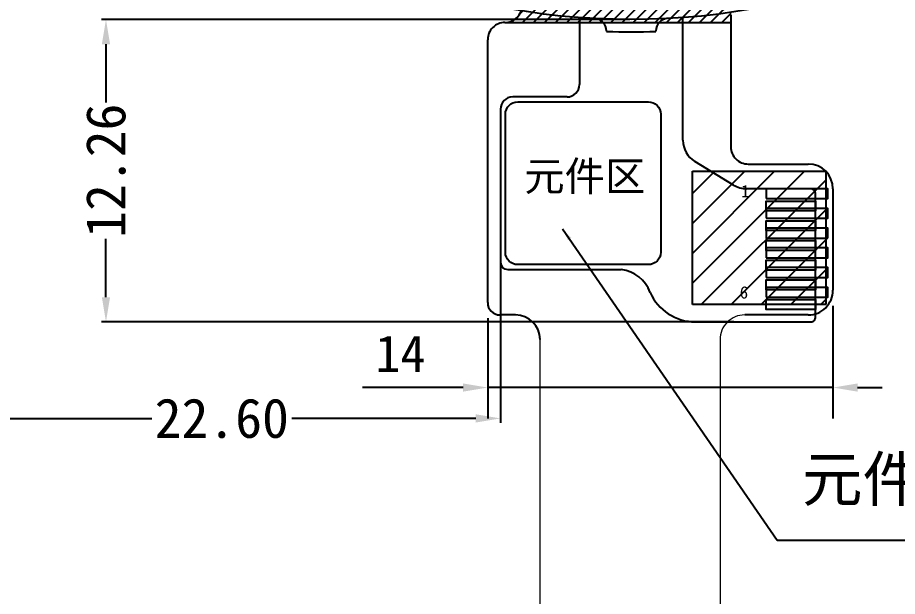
# Model space of a CAD drawing. Header units: millimetres. Extents: x 661 to 1565, y 210 to 444.
# Drawn here: x 1302.83 to 1338.51, y 300.66 to 324.14 of the extents above; entities that cross this region are included whole.
import ezdxf

# ---------------------------------------------------------------- set-up
doc = ezdxf.new("R2010")
doc.units = ezdxf.units.MM
doc.layers.add('04.尺寸標註', color=6, linetype='Continuous', lineweight=0)
for name, color, linetype in [('b', 7, 'Continuous'), ('dim', 3, 'Continuous'), ('FPC', 33, 'Continuous')]:
    doc.layers.add(name, color=color, linetype=linetype)
doc.styles.get("Standard").update_dxf_attribs({"font": 'txt', "bigfont": 'gbcbig.shx'})
doc.styles.add('宋体', font='')
doc.styles.add('工程', font='gbenor.shx', dxfattribs={"width": 1.25, "bigfont": 'gbcbig.shx'})
doc.styles.get('宋体').set_extended_font_data('SimSun')
doc.dimstyles.new('ISO-25$7', dxfattribs={"dimscale": 0.5, "dimtxt": 2.5, "dimasz": 2, "dimexe": 0.65, "dimexo": 0, "dimtad": 0, "dimdsep": 46, "dimtxsty": 'Standard', "dimcen": 1.6, "dimclrd": 256, "dimclre": 73, "dimazin": 0, "dimtfac": 1, "dimtofl": 0, "dimtmove": 0, "dimatfit": 0, "dimfxl": 0, "dimtolj": 1, "dimlwd": -1, "dimlwe": 9, "dimarcsym": 0})
doc.dimstyles.get("Standard").update_dxf_attribs({"dimtxt": 0.18, "dimasz": 0.18, "dimexe": 0.18, "dimexo": 0.0625, "dimgap": 0.09, "dimtad": 0, "dimzin": 0, "dimdsep": 46, "dimtxsty": 'Standard', "dimcen": 0, "dimadec": 0, "dimazin": 0, "dimtfac": 1, "dimtofl": 0, "dimtmove": 0, "dimatfit": 3, "dimfxl": 0, "dimtolj": 1, "dimtzin": 0, "dimarcsym": 0})
doc.dimstyles.new('STANDARD$0', dxfattribs={"dimtxt": 1.6, "dimasz": 1.2, "dimexe": 0.8, "dimexo": 0.5, "dimgap": 0.6, "dimtad": 0, "dimzin": 1, "dimdsep": 46, "dimtxsty": 'Standard', "dimcen": 0, "dimclrd": 3, "dimclre": 3, "dimclrt": 3, "dimadec": 1, "dimazin": 2, "dimtp": 0.2, "dimtm": 0.2, "dimtfac": 0.5, "dimtmove": 0, "dimatfit": 3, "dimfxl": 0, "dimlwd": 13, "dimlwe": 13, "dimarcsym": 0})
doc.dimstyles.new('标准', dxfattribs={"dimtxt": 2, "dimasz": 1.8, "dimexe": 0.5, "dimexo": 0.4, "dimgap": 0.1, "dimtad": 1, "dimzin": 1, "dimdsep": 46, "dimtxsty": '工程', "dimblk": 'CLOSEDBLANK', "dimcen": 0.09, "dimclrd": 3, "dimclre": 3, "dimclrt": 3, "dimadec": 0, "dimazin": 0, "dimtfac": 1, "dimtofl": 0, "dimtmove": 0, "dimatfit": 3, "dimldrblk": 'CLOSEDBLANK', "dimfxl": 0, "dimtolj": 1, "dimlwd": 0, "dimlwe": 0, "dimarcsym": 0})

# ---------------------------------------------------------------- blocks, each defined once
blk = doc.blocks.new('*D107')
at = {"color": 7, "lineweight": 0, "transparency": 16777216}
for p, q in [((1322.298206530873, 326.0403462019488), (1295.794523949958, 326.0403462019488)), ((1296.294523949958, 325.0403462019488), (1296.294523949958, 277.0364331500115)), ((1324.116344729955, 276.0364331500115), (1295.794523949958, 276.0364331500115))]:
    blk.add_line(p, q, dxfattribs=at)
at = {"color": 7, "transparency": 16777216}
for points in [[(1296.127857283292, 325.0403462019488), (1296.461190616625, 325.0403462019488), (1296.294523949958, 326.0403462019488)], [(1296.127857283292, 277.0364331500115), (1296.461190616625, 277.0364331500115), (1296.294523949958, 276.0364331500115)]]:
    blk.add_solid(points, dxfattribs=at)
at = {"layer": 'Defpoints', "color": 0, "transparency": 16777216}
for p in [(1322.698206530873, 326.0403462019488), (1296.294523949958, 276.0364331500115), (1324.516344729955, 276.0364331500115)]:
    blk.add_point(p, dxfattribs=at)
at = {"color": 7, "transparency": 16777216, "insert": (1294.985864732081, 301.0383896759802), "char_height": 1.5, "attachment_point": 5, "rotation": 90, "style": '宋体'}
blk.add_mtext('\\A1;50.00%%P0.3', dxfattribs=at)
blk = doc.blocks.new('_ClosedBlank')
at = {"color": 0, "linetype": 'ByBlock', "lineweight": -2}
for p, q in [((-1, 0.1666666666666666), (0, 0)), ((-1, 0.1666666666666666), (-1, -0.1666666666666666)), ((0, 0), (-1, -0.1666666666666666))]:
    blk.add_line(p, q, dxfattribs=at)
blk = doc.blocks.new('*D109')
at = {"layer": '04.尺寸標註', "color": 7, "lineweight": -2, "transparency": 16777216}
for p, q in [((1335.892681327158, 312.4540580245596), (1335.892681327158, 307.8833745616918)), ((1321.894415715421, 311.954058095938), (1321.894415715421, 307.8833745616918)), ((1320.894415715421, 309.1333745616918), (1316.817600072963, 309.1333745616918)), ((1335.892681327158, 309.1333745616918), (1321.894415715421, 309.1333745616918)), ((1336.892681327158, 309.1333745616918), (1337.892681327158, 309.1333745616918))]:
    blk.add_line(p, q, dxfattribs=at)
at = {"layer": '04.尺寸標註', "color": 7, "transparency": 16777216}
for points in [[(1320.894415715421, 309.3000412283585), (1320.894415715421, 308.9667078950251), (1321.894415715421, 309.1333745616918)], [(1336.892681327158, 309.3000412283585), (1336.892681327158, 308.9667078950251), (1335.892681327158, 309.1333745616918)]]:
    blk.add_solid(points, dxfattribs=at)
at = {"layer": 'Defpoints', "color": 0, "transparency": 16777216}
for p in [(1335.892681327158, 313.0790580245596), (1321.894415715421, 312.579058095938), (1321.894415715421, 309.1333745616918)]:
    blk.add_point(p, dxfattribs=at)
at = {"layer": '04.尺寸標註', "color": 7, "transparency": 16777216, "insert": (1318.356007894192, 310.5083745616918), "char_height": 1.5, "attachment_point": 5, "style": '宋体'}
blk.add_mtext('14', dxfattribs=at)
blk = doc.blocks.new('*D117')
at = {"color": 0, "lineweight": -2, "transparency": 16777216}
for p, q in [((1327.656892527969, 324.0541254401614), (1306.236193981687, 324.0541254401614)), ((1306.416193981687, 323.0541254401614), (1306.416193981687, 320.6884732554824)), ((1306.416193981687, 312.7975696741554), (1306.416193981687, 315.1632218588344)), ((1331.87653778004, 311.7975696741554), (1306.236193981687, 311.7975696741554))]:
    blk.add_line(p, q, dxfattribs=at)
at = {"color": 0, "transparency": 16777216}
for points in [[(1306.24952731502, 323.0541254401614), (1306.582860648354, 323.0541254401614), (1306.416193981687, 324.0541254401614)], [(1306.24952731502, 312.7975696741554), (1306.582860648354, 312.7975696741554), (1306.416193981687, 311.7975696741554)]]:
    blk.add_solid(points, dxfattribs=at)
at = {"layer": 'Defpoints', "color": 0, "transparency": 16777216}
for p in [(1327.719392527969, 324.0541254401614), (1306.416193981687, 311.7975696741554), (1331.93903778004, 311.7975696741554)]:
    blk.add_point(p, dxfattribs=at)
at = {"color": 0, "transparency": 16777216, "insert": (1306.416193981687, 317.9258475571586), "char_height": 1.6, "attachment_point": 5, "rotation": 90, "style": '宋体'}
blk.add_mtext('\\A1;12.26', dxfattribs=at)
blk = doc.blocks.new('*D118')
at = {"color": 0, "lineweight": -2, "transparency": 16777216}
for p, q in [((1299.812629175806, 351.9851063073108), (1299.812629175806, 307.7014887069344)), ((1322.41263947293, 317.2559406835471), (1322.41263947293, 307.7014887069344)), ((1300.812629175806, 307.8814887069344), (1308.278500246156, 307.8814887069344)), ((1321.41263947293, 307.8814887069344), (1313.94676840258, 307.8814887069344))]:
    blk.add_line(p, q, dxfattribs=at)
at = {"color": 0, "transparency": 16777216}
for points in [[(1300.812629175806, 308.0481553736011), (1300.812629175806, 307.7148220402677), (1299.812629175806, 307.8814887069344)], [(1321.41263947293, 308.0481553736011), (1321.41263947293, 307.7148220402677), (1322.41263947293, 307.8814887069344)]]:
    blk.add_solid(points, dxfattribs=at)
at = {"layer": 'Defpoints', "color": 0, "transparency": 16777216}
for p in [(1299.812629175806, 352.0476063073108), (1322.41263947293, 317.3184406835471), (1322.41263947293, 307.8814887069344)]:
    blk.add_point(p, dxfattribs=at)
at = {"color": 0, "transparency": 16777216, "insert": (1311.112634324368, 307.8814887069344), "char_height": 1.6, "attachment_point": 5, "style": '宋体'}
blk.add_mtext('\\A1;22.60', dxfattribs=at)
blk = doc.blocks.new('f')
h = blk.add_hatch()
h.set_pattern_fill('ANSI31', color=2, scale=0.2, style=0)
h.set_pattern_definition([(45, (236.848330960669, 0), (-0.4490128060534576, 0.4490128060534577), [])])
h.paths.add_polyline_path([(485.9467499625166, 191.7858586389511), (481.9467499625167, 191.785858638951), (481.9467499625166, 187.785858638951), (485.9467499625166, 187.785858638951)])
at = {"color": 2}
for p, q in [((481.9467499625166, 191.785858638951), (485.9467499625166, 191.785858638951)), ((481.9467499625166, 187.785858638951), (481.9467499625167, 191.785858638951)), ((485.9467499625166, 191.785858638951), (485.9467499625166, 187.785858638951)), ((485.9467499625166, 187.785858638951), (481.9467499625166, 187.785858638951))]:
    blk.add_line(p, q, dxfattribs=at)

msp = doc.modelspace()

# ---------------------------------------------------------------- hatches: boundary and pattern name
at = {"layer": 'dim'}
h = msp.add_hatch(dxfattribs=at)
h.set_pattern_fill('ANSI31', scale=0.1, style=0)
h.set_pattern_definition([(45, (309.535881327158, -24.83784195458551), (-0.2245064030267288, 0.2245064030267289), [])])
edge = h.paths.add_edge_path()
edge.add_line((1322.583017741027, 325.7399763560575), (1332.057921132281, 325.7399760293576))
edge.add_arc((1322.594260825256, 325.0399125238597), 0.7001541088178348, 0.00522362412663274, 90.92009595444304)
edge.add_line((1323.294414931165, 325.0399763565175), (1323.294414931165, 324.6399763551032))
edge.add_arc((1322.594414932119, 324.6399763546086), 0.6999999990454739, 269.9999999595364, 360.0000000404766)
edge.add_line((1322.594414931625, 323.9399763555632), (1331.756254485483, 323.9405525745977))
edge.add_line((1331.756417912585, 324.2453333767841), (1331.756254181965, 323.9399865322829))
edge.add_arc((1333.392844738519, 324.172527890468), 1.638045602379227, 106.8826506979029, 177.4525606893499)
edge.add_line((1332.057921936283, 325.7399760293581), (1332.917135894085, 325.7399762917881))
h.paths.add_polyline_path([(1324.983757592896, 324.2337900255816), (1330.432360944852, 324.2337900255816), (1330.432360944852, 325.3918905842409), (1324.983757592896, 325.3918905842409)], flags=24)

# ---------------------------------------------------------------- linework, layer by layer
at = {"color": 2}
for p, q in [((1325.612510807019, 324.1335647599368), (1325.612510807019, 321.4184406834069)), ((1329.812510807018, 319.1593709742565), (1329.812510807018, 324.1335091096333)), ((1325.112510807019, 320.9184406834069), (1322.91263947293, 320.9184406834071)), ((1322.41263947293, 320.4184406834071), (1322.41263947293, 314.218440683687)), ((1331.865695761494, 317.344195438185), (1330.291212027285, 318.3059967408457)), ((1334.992639517777, 317.1975696715957), (1332.386994541226, 317.1975696715959)), ((1335.192639517777, 311.9975696741561), (1335.192639517777, 316.9975696715959)), ((1322.71263947293, 313.9184406836871), (1327.312639474329, 313.9184406836871)), ((1330.312639474329, 311.7975696741554), (1334.992639517777, 311.7975696741554))]:
    msp.add_line(p, q, dxfattribs=at)
at = {"color": 6, "linetype": 'Continuous'}
for p, q in [((1326.71263947413, 323.5961285409265), (1326.71263947413, 323.5740992943265)), ((1328.71263947413, 323.5740992943265), (1328.71263947413, 323.5961285409265))]:
    msp.add_line(p, q, dxfattribs=at)
at = {"color": 30}
for p, q in [((1321.894415715421, 312.579058095938), (1321.894415745714, 323.2399763560242)), ((1335.892681327158, 317.1975580454144), (1335.892681327158, 313.0790580245596)), ((1323.018068888042, 312.079058073585), (1322.39441569782, 312.079058095938)), ((1334.892740989751, 312.0790580454145), (1332.317914053732, 312.0790580452975))]:
    msp.add_line(p, q, dxfattribs=at)
at = {"color": 2, "linetype": 'Continuous'}
msp.add_lwpolyline([(1323.112639472929, 320.7184406834069), (1328.41263947189, 320.7184406834069, -0.414213562373095), (1328.91263947189, 320.2184406834069), (1328.91263947189, 314.6184406844469, -0.414213562373095), (1328.41263947189, 314.1184406844469), (1323.112639472929, 314.1184406844469, -0.4142135623730888), (1322.612639472929, 314.6184406844469), (1322.612639472929, 320.2184406834069, -0.414213562373095)], format="xyb", close=True, dxfattribs=at)
at = {"color": 7, "linetype": 'Continuous'}
for points in [[(1333.192639517709, 316.7975696733672), (1335.692639517709, 316.797569673653), (1335.692639517663, 317.1975696736531), (1333.192639517663, 317.1975696733673)], [(1333.1926395178, 315.9975696733675), (1335.6926395178, 315.9975696736533), (1335.692639517755, 316.3975696736534), (1333.192639517755, 316.3975696733676)], [(1335.692639517892, 315.1975696736531), (1335.692639517846, 315.5975696736532), (1333.192639517846, 315.5975696733674), (1333.192639517892, 315.1975696733673)], [(1333.192639517983, 314.3975696733676), (1335.692639517983, 314.3975696736534), (1335.692639517938, 314.797569673653), (1333.192639517937, 314.7975696733672)], [(1333.192639518075, 313.5975696733674), (1335.692639518075, 313.5975696736532), (1335.692639518029, 313.9975696736533), (1333.192639518029, 313.9975696733675)], [(1333.192639518166, 312.7975696733674), (1335.692639518166, 312.7975696736532), (1335.69263951812, 313.1975696736533), (1333.19263951812, 313.1975696733675)]]:
    msp.add_lwpolyline(points, close=True, dxfattribs=at)
at = {"color": 2, "linetype": 'Continuous'}
for points in [[(1335.192639517777, 316.2975696745956), (1333.192639519057, 316.2975696745956), (1333.192639519057, 316.697569672156), (1335.192639517777, 316.697569672156)], [(1335.192639517777, 315.4975696743962), (1333.192639519057, 315.4975696743962), (1333.192639519057, 315.8975696719557), (1335.192639517777, 315.8975696719557)], [(1335.192639517777, 314.697569674196), (1333.192639519057, 314.697569674196), (1333.192639519057, 315.0975696717563), (1335.192639517777, 315.0975696717563)], [(1335.192639517777, 313.8975696739957), (1333.192639519057, 313.8975696739957), (1333.192639519057, 314.2975696766365), (1335.192639517777, 314.2975696766365)], [(1335.192639517777, 313.0975696737963), (1333.192639519057, 313.0975696737963), (1333.192639519057, 313.4975696764362), (1335.192639517777, 313.4975696764362)], [(1335.192639517777, 312.2975696735961), (1333.192639519057, 312.2975696735961), (1333.192639519057, 312.697569676236), (1335.192639517777, 312.697569676236)]]:
    msp.add_lwpolyline(points, close=True, dxfattribs=at)
at = {"color": 6, "linetype": 'Continuous'}
msp.add_circle((1327.71263947413, 351.9564882001265), 27.9, dxfattribs=at)
for centre, radius, start, end in [((1326.21263947413, 323.5961285409265), 0.5, 0, 86.97240570599777), ((1329.21263947413, 323.5961285409265), 0.5, 93.02759429399569, 180), ((1327.71263947413, 351.9564882001265), 28.4, 267.9821258570009, 272.0178741429991)]:
    msp.add_arc(centre, radius, start, end, dxfattribs=at)
at = {"color": 2}
for centre, radius, start, end in [((1325.112510807019, 321.4184406834069), 0.5, 270, 0), ((1322.91263947293, 320.4184406834071), 0.5, 90, 180), ((1330.812510807018, 319.1593709742565), 1, 180, 238.5805885397552), ((1332.386994541226, 318.1975696715959), 1, 238.5805885397552, 270), ((1334.992639517777, 316.9975696715954), 0.2000000000005002, 1.433030717280202e-10, 89.99999999986973), ((1322.71263947293, 314.2184406836873), 0.3000000000001819, 180.0000000000326, 270), ((1327.137985388354, 312.496788420602), 1.432340464723006, 20.25915248925487, 82.99614333252799), ((1330.312639474329, 313.7975696741551), 1.999999999999589, 203.7285858218009, 270), ((1334.992639517778, 311.9975696741551), 0.1999999999997044, 269.9999999998697, 2.931199194436777e-10)]:
    msp.add_arc(centre, radius, start, end, dxfattribs=at)
at = {"color": 30}
for centre, radius, start, end in [((1334.892681327158, 317.1975580454144), 1, 0, 90), ((1334.892681327158, 313.0790580243511), 0.9999999999997726, 269.9999993164574, 1.302755197527456e-11), ((1322.394415715421, 312.579058095938), 0.5, 180, 269.9999993165225), ((1323.018068853977, 311.0790580735845), 1.000000000000455, 359.9999993168873, 89.99999931654857)]:
    msp.add_arc(centre, radius, start, end, dxfattribs=at)
at = {"color": 30, "lineweight": 5}
msp.add_arc((1332.317914035045, 311.0790580452975), 1, 89.99999892930458, 179.9999999839729, dxfattribs=at)
at = {"layer": 'dim', "color": 30}
for p, q in [((1322.594414931625, 323.9399763555632), (1331.756254485483, 323.9405525745977)), ((1331.756417912585, 324.2453333767841), (1331.756254181965, 323.9399865322829)), ((1331.756254181965, 323.9399865322829), (1331.756254181965, 318.8975478724532)), ((1332.456254181585, 318.1975580454144), (1334.892681327158, 318.1975580454144))]:
    msp.add_line(p, q, dxfattribs=at)
for centre, start, end in [((1322.594414932119, 324.6399763546086), 269.9999999595364, 4.047660398717807e-08), ((1322.59441574476, 323.2399763565187), 89.99999995953642, 180.0000000404799), ((1332.45625418101, 318.8975478720387), 179.9999999660746, 270.0000000470164)]:
    msp.add_arc(centre, 0.6999999990454739, start, end, dxfattribs=at)
at = {"layer": 'FPC', "color": 30, "lineweight": 5}
for p, q in [((1324.018068854327, 279.3364301773978), (1324.018068853978, 311.0790580735955)), ((1331.317914035045, 311.0790580452975), (1331.318068854327, 279.3364301773978))]:
    msp.add_line(p, q, dxfattribs=at)

# ---------------------------------------------------------------- block references
at = {"xscale": 1.349999999999994, "yscale": 1.349999999999994, "zscale": 1.349999999999994}
msp.add_blockref('f', (679.5716756589501, 58.99375566401685), dxfattribs=at)

# ---------------------------------------------------------------- texts
at = {"attachment_point": 1}
for s, insert, char_height, width in [('{\\fSimSun|b0|i0|c134|p2;元件区}', (1323.378264743266, 318.3060052148193), 1.2, 8.248112922296968), ('{\\fSimSun|b0|i0|c134|p2;元件区贴黄色高温胶}', (1334.638555683193, 306.3214246922594), 1.8, 27.24103495925397)]:
    msp.add_mtext(s, dxfattribs=dict(at, insert=insert, char_height=char_height, width=width))
at = {"color": 7, "char_height": 0.5, "width": 0.6936964352316864, "attachment_point": 7, "rotation": 359.9997920070724, "style": '宋体'}
for s, insert in [('1', (1332.17147589475, 316.8480566971564)), ('1', (1332.17147589475, 316.8480566971564)), ('6', (1332.114536926282, 312.7332581378358)), ('6', (1332.114536926283, 312.7332581378358))]:
    msp.add_mtext(s, dxfattribs=dict(at, insert=insert))

# ---------------------------------------------------------------- dimensions: what is measured, and where the dimension line sits
at = {"color": 7}
dim = msp.add_linear_dim(base=(1322.41263947293, 307.8814887069344), p1=(1299.812629175806, 352.0476063073108), p2=(1322.41263947293, 317.3184406835471), dimstyle='STANDARD$0', override={"dimtxt": 1.6, "dimasz": 1, "dimexe": 0.18, "dimexo": 0.0625, "dimgap": 0.09, "dimzin": 0, "dimtxsty": '宋体', "dimclrd": 0, "dimclre": 0, "dimclrt": 0, "dimadec": 0, "dimazin": 0, "dimtp": 0, "dimtm": 0, "dimtfac": 1, "dimtofl": 0, "dimtolj": 1, "dimtzin": 0, "dimlwd": 65534, "dimlwe": 65534}, dxfattribs=at)
dim.commit()
dim.dimension.update_dxf_attribs({"geometry": '*D118', "text_midpoint": (1311.112634324368, 307.8814887069344)})
dim = msp.add_linear_dim(base=(1296.294523949958, 276.0364331500115), p1=(1322.698206530873, 326.0403462019488), p2=(1324.516344729955, 276.0364331500115), angle=90, text='<>%%P0.3', dimstyle='标准', override={"dimtxt": 1.5, "dimasz": 1, "dimgap": 0.5, "dimtxsty": '宋体', "dimsah": 1, "dimclrd": 7, "dimclre": 7, "dimclrt": 7})
dim.commit()
dim.dimension.update_dxf_attribs({"geometry": '*D107', "text_midpoint": (1296.294523949958, 301.0383896759802), "dimtype": 160})
dim = msp.add_linear_dim(base=(1306.416193981687, 311.7975696741554), p1=(1327.719392527969, 324.0541254401614), p2=(1331.93903778004, 311.7975696741554), angle=90, dimstyle='STANDARD$0', override={"dimtxt": 1.6, "dimasz": 1, "dimexe": 0.18, "dimexo": 0.0625, "dimgap": 0.09, "dimzin": 0, "dimtxsty": '宋体', "dimclrd": 0, "dimclre": 0, "dimclrt": 0, "dimadec": 0, "dimazin": 0, "dimtp": 0, "dimtm": 0, "dimtfac": 1, "dimtofl": 0, "dimtolj": 1, "dimtzin": 0, "dimlwd": 65534, "dimlwe": 65534}, dxfattribs=at)
dim.commit()
dim.dimension.update_dxf_attribs({"geometry": '*D117', "text_midpoint": (1306.416193981687, 317.9258475571586)})
at = {"layer": '04.尺寸標註', "color": 7}
dim = msp.add_linear_dim(base=(1321.894415715421, 309.1333745616918), p1=(1335.892681327158, 313.0790580245596), p2=(1321.894415715421, 312.579058095938), dimstyle='Standard', override={"dimtxt": 1.5, "dimasz": 1, "dimexe": 1.25, "dimexo": 0.625, "dimgap": 0.625, "dimtad": 1, "dimtih": 0, "dimtoh": 0, "dimdec": 2, "dimzin": 8, "dimtxsty": '宋体', "dimcen": 2.5, "dimclrd": 7, "dimclre": 7, "dimclrt": 7, "dimtdec": 2, "dimtofl": 1, "dimatfit": 0, "dimtolj": 0, "dimtzin": 8}, dxfattribs=at)
dim.commit()
dim.dimension.update_dxf_attribs({"geometry": '*D109', "text_midpoint": (1318.356007894192, 309.1333745616918), "dimtype": 160})

# ---------------------------------------------------------------- leaders
at = {"layer": 'b', "color": 1}
msp.add_leader([(1324.932336694916, 315.5689334525811), (1333.636695659254, 302.9502014523482), (1358.454727804637, 302.9502014523482)], dimstyle='ISO-25$7', override={"dimtxt": 1.5, "dimasz": 1, "dimgap": 0.625, "dimtad": 0, "dimtxsty": '宋体', "dimclre": 256, "dimclrt": 256, "dimarcsym": 1}, dxfattribs=at)

doc.saveas('drawing.dxf')
